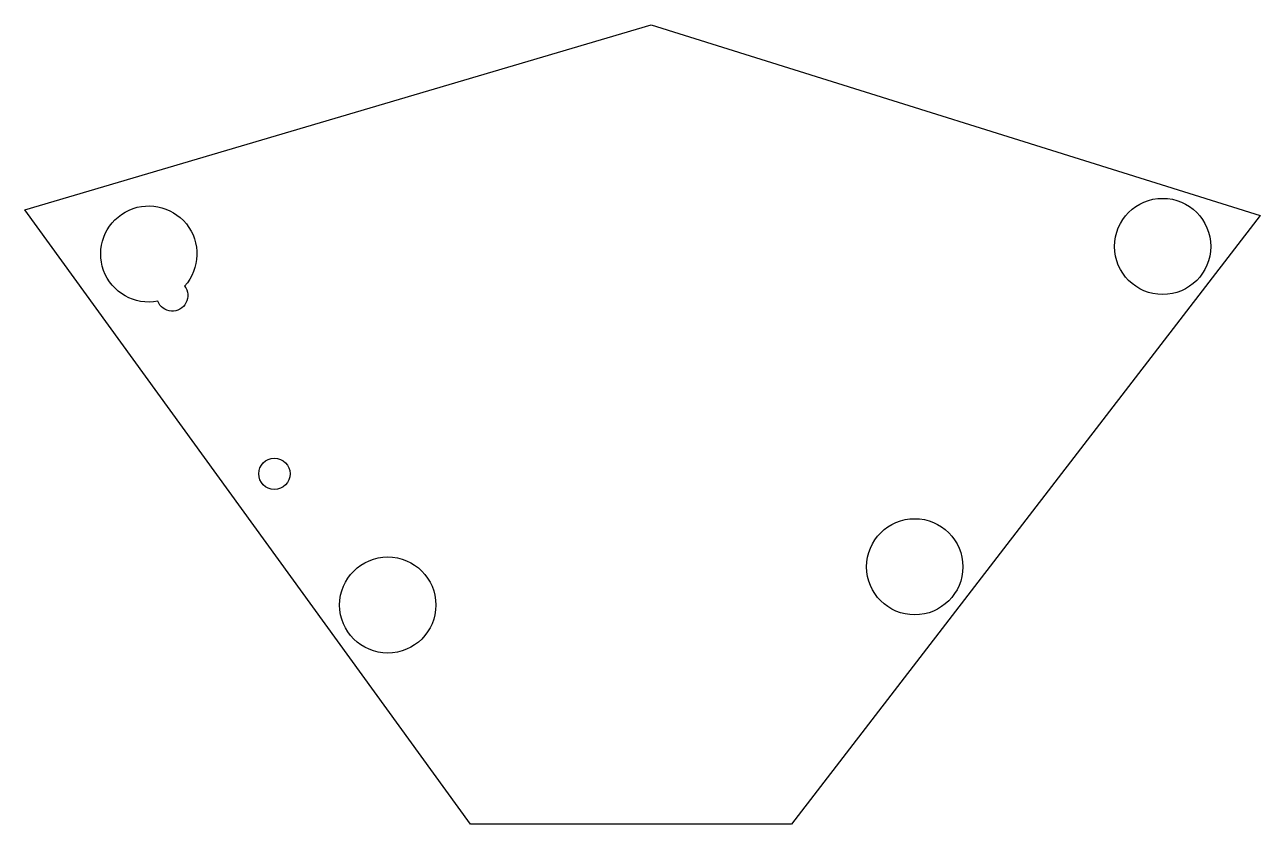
# Model space of a CAD drawing. Header units: millimetres. Extents: x -40.6 to 40.5, y 19 to 71.5.
import ezdxf

# ---------------------------------------------------------------- set-up
doc = ezdxf.new("R2010")
doc.units = ezdxf.units.MM
doc.layers.get('0').update_dxf_attribs({"linetype": 'CONTINUOUS'})

msp = doc.modelspace()

# ---------------------------------------------------------------- linework, layer by layer
msp.add_lwpolyline([(0.503, 71.471), (40.465, 58.959), (9.728, 19), (-11.34, 19), (-40.575, 59.324)], close=True)
msp.add_lwpolyline([(-31.851, 53.323, -6.058679), (-30.084, 54.318, -1.145253)], format="xyb", close=True)
for centre, radius in [((34.061, 56.92), 3.156), ((-24.2, 42), 1.026), ((17.8, 35.9), 3.156), ((-16.764, 33.39), 3.156)]:
    msp.add_circle(centre, radius)

doc.saveas('drawing.dxf')
